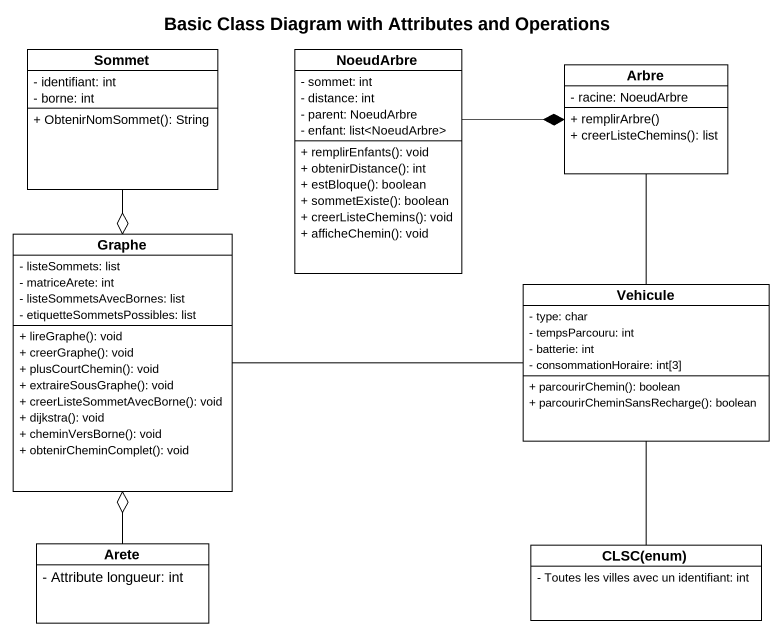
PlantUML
@startuml
title Basic Class Diagram with Attributes and Operations
hide circle
hide empty members
skinparam classAttributeIconSize 0
class Sommet {
  - identifiant: int
  - borne: int
  + ObtenirNomSommet(): String
}
class NoeudArbre {
  - sommet: int
  - distance: int
  - parent: NoeudArbre
  - enfant: list<NoeudArbre>
  + remplirEnfants(): void
  + obtenirDistance(): int
  + estBloque(): boolean
  + sommetExiste(): boolean
  + creerListeChemins(): void
  + afficheChemin(): void
}
class Arbre {
  - racine: NoeudArbre
  + remplirArbre()
  + creerListeChemins(): list
}
class Graphe {
  - listeSommets: list
  - matriceArete: int
  - listeSommetsAvecBornes: list
  - etiquetteSommetsPossibles: list
  + lireGraphe(): void
  + creerGraphe(): void
  + plusCourtChemin(): void
  + extraireSousGraphe(): void
  + creerListeSommetAvecBorne(): void
  + dijkstra(): void
  + cheminVersBorne(): void
  + obtenirCheminComplet(): void
}
class Vehicule {
  - type: char
  - tempsParcouru: int
  - batterie: int
  - consommationHoraire: int[3]
  + parcourirChemin(): boolean
  + parcourirCheminSansRecharge(): boolean
}
class Arete {
  - Attribute longueur: int
}
class "CLSC(enum)" as CLSC_enum {
  - Toutes les villes avec un identifiant: int
}
Sommet --o Graphe
NoeudArbre -right-* Arbre
Graphe -right- Vehicule
Vehicule -up- Arbre
Vehicule -- CLSC_enum
Arete -up-o Graphe
@enduml
